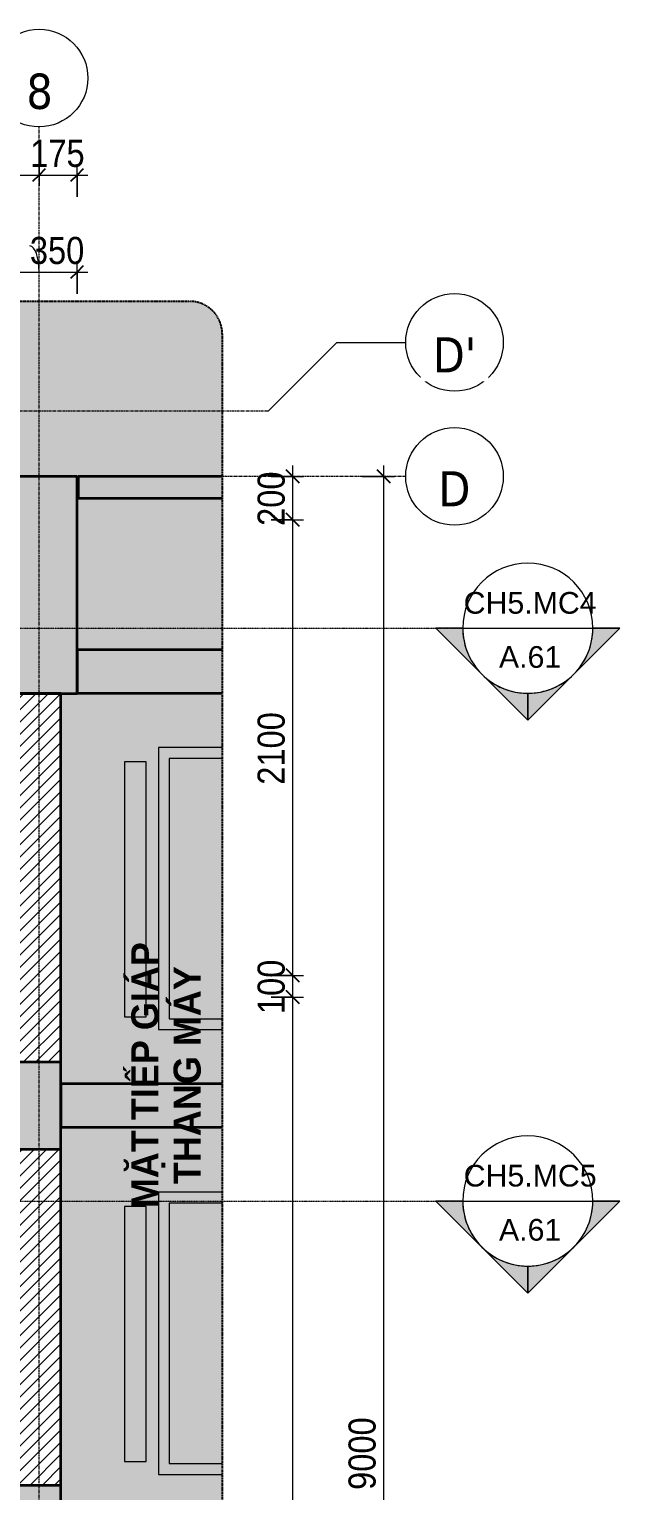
# Model space of a CAD drawing. Header units: millimetres. Extents: x 67190 to 250421, y 542 to 78637.
# Drawn here: x 77307 to 80031, y 28862 to 35598 of the extents above; entities that cross this region are included whole.
import ezdxf

# ---------------------------------------------------------------- set-up
doc = ezdxf.new("R2010")
doc.units = ezdxf.units.MM
for name, pattern in [('Dash - Tight', [4.5, 3, -1.5]), ('Dash Dot 3_16_', [7.9375, 4.7625, -1.5875, 0, -1.5875]), ('Grid Line', [22.225, 12.7, -3.175, 3.175, -3.175]), ('Hidden', [7.14375, 4.7625, -2.38125])]:
    doc.linetypes.add(name, pattern=pattern)
for name, color, linetype, lineweight in [('0-1', 7, 'Continuous', 5), ('A-ANNO-DIMS', 211, 'Continuous', 9), ('A-ANNO-DIMS-50', 211, 'Continuous', 9), ('A-DETL-GENF-3', 92, 'Dash - Tight', 18), ('A-DETL-GENF-4', 92, 'Hidden', 25), ('A-DETL-GENF-5', 9, 'Continuous', 18), ('A-DETL-MEDM', 33, 'Continuous', 35), ('A-DETL-THIN', 151, 'Continuous', 18), ('A-DOOR', 31, 'Continuous', 18), ('A-FLOR', 192, 'Continuous', 18), ('A-WALL-4', 113, 'Continuous', 35), ('A-WALL-PATT-2', 111, 'Continuous', 18), ('G-ANNO-SYMB', 111, 'Continuous', 9), ('G-ANNO-SYMB-1', 111, 'Dash Dot 3_16_', 18), ('G-ANNO-TEXT-1', 7, 'Continuous', 9), ('S-COLS', 52, 'Continuous', 18), ('S-GRID', 1, 'Continuous', 9), ('S-GRID-1', 1, 'Grid Line', 9), ('S-GRID-IDEN', 1, 'Continuous', 9)]:
    doc.layers.add(name, color=color, linetype=linetype, lineweight=lineweight)
doc.layers.add('A-DETL-GENF-2', color=7, linetype='Continuous', lineweight=18, transparency=0.2)
doc.styles.add('Arial', font='arial.ttf', dxfattribs={"height": 100})
doc.styles.add('Arial_B', font='arialbd.ttf', dxfattribs={"width": 0.95, "height": 125})
doc.styles.add('Tahoma_B', font='tahomabd.ttf', dxfattribs={"height": 162.5})
doc.styles.add('UTM Avo', font='', dxfattribs={"width": 0.9, "height": 125})
doc.styles.get('UTM Avo').set_extended_font_data('UTM Avo')
doc.dimstyles.new('1_Dim_chi_tiet_2_5', dxfattribs={"dimscale": 304.8, "dimtxt": 124.912619, "dimasz": 0.19685, "dimexe": 0.164042, "dimexo": 0.0625, "dimgap": 0.016404, "dimtad": 1, "dimdec": 0, "dimrnd": 5, "dimzin": 0, "dimdsep": 46, "dimtxsty": 'UTM Avo', "dimblk1": 'OBLIQUE', "dimblk2": 'OBLIQUE', "dimsah": 1, "dimcen": 0.09, "dimdle": 0.164042, "dimazin": 0, "dimtfac": 1, "dimtdec": 4, "dimtix": 1, "dimtmove": 0, "dimatfit": 3, "dimfxl": 0.328084, "dimfxlon": 1, "dimtvp": 1, "dimtolj": 1, "dimtzin": 0, "dimarcsym": 2})
doc.dimstyles.new('1_Dim_chi_tiet_2_5_1', dxfattribs={"dimscale": 304.8, "dimtxt": 124.912619, "dimasz": 0.19685, "dimexe": 0.164042, "dimexo": 0.0625, "dimgap": 0.016404, "dimtad": 1, "dimdec": 0, "dimrnd": 5, "dimzin": 0, "dimdsep": 46, "dimtxsty": 'UTM Avo', "dimblk1": 'OBLIQUE', "dimblk2": 'OBLIQUE', "dimsah": 1, "dimcen": 0.09, "dimdle": 0.164042, "dimazin": 0, "dimtfac": 1, "dimtdec": 4, "dimtix": 1, "dimtmove": 1, "dimatfit": 3, "dimfxl": 0.328084, "dimfxlon": 1, "dimtvp": 1, "dimtolj": 1, "dimtzin": 0, "dimarcsym": 2})
pattern_1 = [(45, (0, 0), (-28.284271, 28.284271), [])]

# ---------------------------------------------------------------- blocks, each defined once
blk = doc.blocks.new('NCV_TKTC_KET CAU_rvt-1-TKCS_CĂN HỘ LOẠI 5 - MẶT BẰNG')
at = {"layer": 'A-FLOR'}
blk.add_line((77452.6, 31137.4), (77452.6, 32536.9), dxfattribs=at)
at = {"layer": 'S-COLS'}
for p, q in [((77527.6, 33536.9), (77177.6, 33536.9)), ((77527.6, 32737.4), (77527.6, 33536.9)), ((77452.6, 32536.9), (77527.6, 32536.9)), ((77452.6, 30737.4), (77452.6, 30836.9)), ((77452.6, 30436.9), (77452.6, 30537.4)), ((77452.6, 28636.9), (77452.6, 28886.9))]:
    blk.add_line(p, q, dxfattribs=at)
blk = doc.blocks.new('Thang may HIEN - Dài x Rộng - 2200x1200-551375-TKCS_CĂN HỘ LOẠI 5 - MẶT BẰNG')
at = {"layer": 'A-DOOR'}
for p, q in [((-650, -2255.3), (-650, -2550)), ((-600, -2255.3), (-600, -2500)), ((600, -2500), (600, -2255.3)), ((650, -2550), (650, -2255.3)), ((-650, -2550), (650, -2550)), ((-600, -2500), (600, -2500)), ((590.8, -2605.4), (-584.2, -2605.4)), ((-584.2, -2605.4), (-584.2, -2705.4)), ((590.8, -2705.4), (590.8, -2605.4)), ((-584.2, -2705.4), (590.8, -2705.4))]:
    blk.add_line(p, q, dxfattribs=at)
blk = doc.blocks.new('BORDER VIEW - BORDER VIEW-2588524-TKCS_CĂN HỘ LOẠI 5 - MẶT BẰNG')
at = {"layer": 'A-DETL-GENF-4'}
for p, q in [((150, 11826.4), (9679.7, 11826.4)), ((9829.7, 11676.4), (9829.7, 150))]:
    blk.add_line(p, q, dxfattribs=at)
blk.add_arc((9679.7, 11676.4), 150, 0, 90, dxfattribs=at)
blk = doc.blocks.new('Grid - M_Grid Head - Circle-353313-TKCS_CĂN HỘ LOẠI 5 - MẶT BẰNG')
at = {"layer": 'S-GRID-IDEN'}
blk.add_circle((0, 0), 4.5, dxfattribs=at)
blk = doc.blocks.new('DIMBLOCK20-TKCS_CĂN HỘ LOẠI 5 - MẶT BẰNG')
at = {"layer": 'A-ANNO-DIMS-50'}
for p, q in [((69152.6, 35025.9), (69152.6, 34875.9)), ((69152.6, 34925.9), (69152.6, 35025.9)), ((77352.6, 35025.9), (77352.6, 34875.9)), ((77352.6, 34925.9), (77352.6, 35025.9)), ((69152.6, 34925.9), (77352.6, 34925.9))]:
    blk.add_line(p, q, dxfattribs=at)
at = {"layer": 'A-ANNO-DIMS-50', "lineweight": 25}
for p, q in [((69152.6, 34925.9), (69122.6, 34895.9)), ((69152.6, 34925.9), (69182.6, 34955.9)), ((77352.6, 34925.9), (77322.6, 34895.9)), ((77352.6, 34925.9), (77382.6, 34955.9))]:
    blk.add_line(p, q, dxfattribs=at)
at = {"layer": 'A-ANNO-DIMS-50', "color": 0, "insert": (73081.4, 35088.3), "char_height": 125, "width": 410.824, "attachment_point": 1, "line_spacing_factor": 1.110334, "style": 'UTM Avo'}
blk.add_mtext('8200', dxfattribs=at)
blk = doc.blocks.new('_Oblique')
at = {"color": 0, "linetype": 'ByBlock', "lineweight": -2}
blk.add_line((-0.5, -0.5), (0.5, 0.5), dxfattribs=at)
blk = doc.blocks.new('DIMBLOCK21-TKCS_CĂN HỘ LOẠI 5 - MẶT BẰNG')
at = {"layer": 'A-ANNO-DIMS-50'}
for p, q in [((77352.6, 35025.9), (77352.6, 34875.9)), ((77352.6, 34925.9), (77352.6, 35025.9)), ((77527.6, 34825.9), (77527.6, 34975.9)), ((77352.6, 34925.9), (77577.6, 34925.9)), ((77527.6, 34925.9), (77527.6, 34825.9))]:
    blk.add_line(p, q, dxfattribs=at)
at = {"layer": 'A-ANNO-DIMS-50', "lineweight": 25}
for p, q in [((77352.6, 34925.9), (77322.6, 34895.9)), ((77352.6, 34925.9), (77382.6, 34955.9)), ((77527.6, 34925.9), (77497.6, 34895.9)), ((77527.6, 34925.9), (77557.6, 34955.9))]:
    blk.add_line(p, q, dxfattribs=at)
at = {"layer": 'A-ANNO-DIMS-50', "color": 0, "insert": (77311.7, 35088.3), "char_height": 125, "width": 308.118, "attachment_point": 1, "line_spacing_factor": 1.110334, "style": 'UTM Avo'}
blk.add_mtext('175', dxfattribs=at)
blk = doc.blocks.new('DIMBLOCK28-TKCS_CĂN HỘ LOẠI 5 - MẶT BẰNG')
at = {"layer": 'A-ANNO-DIMS-50'}
for p, q in [((77177.6, 34378.3), (77177.6, 34528.3)), ((77527.6, 34378.3), (77527.6, 34528.3)), ((77177.6, 34478.3), (77577.6, 34478.3)), ((77177.6, 34478.3), (77177.6, 34378.3)), ((77527.6, 34478.3), (77527.6, 34378.3))]:
    blk.add_line(p, q, dxfattribs=at)
at = {"layer": 'A-ANNO-DIMS-50', "lineweight": 25}
for p, q in [((77177.6, 34478.3), (77207.6, 34508.3)), ((77527.6, 34478.3), (77557.6, 34508.3)), ((77177.6, 34478.3), (77147.6, 34448.3)), ((77527.6, 34478.3), (77497.6, 34448.3))]:
    blk.add_line(p, q, dxfattribs=at)
at = {"layer": 'A-ANNO-DIMS-50'}
blk.add_ellipse((77310.1, 34478.3), major_axis=(0, 120.7), ratio=0.351601, start_param=4.712389, end_param=6.283185, dxfattribs=at)
at = {"layer": 'A-ANNO-DIMS-50', "color": 0, "insert": (77310.1, 34640.7), "char_height": 125, "width": 308.118, "attachment_point": 1, "line_spacing_factor": 1.110334, "style": 'UTM Avo'}
blk.add_mtext('350', dxfattribs=at)
blk = doc.blocks.new('DIMBLOCK33-TKCS_CĂN HỘ LOẠI 5 - MẶT BẰNG')
at = {"layer": 'A-ANNO-DIMS-50', "lineweight": 25}
for p, q in [((78942, 33536.9), (78912, 33566.9)), ((78942, 33536.9), (78972, 33506.9)), ((78942, 24536.9), (78912, 24566.9)), ((78942, 24536.9), (78972, 24506.9))]:
    blk.add_line(p, q, dxfattribs=at)
at = {"layer": 'A-ANNO-DIMS-50'}
for p, q in [((78942, 24486.9), (78942, 33586.9)), ((78842, 33536.9), (78992, 33536.9)), ((78942, 33536.9), (78842, 33536.9)), ((78842, 24536.9), (78992, 24536.9)), ((78942, 24536.9), (78842, 24536.9))]:
    blk.add_line(p, q, dxfattribs=at)
at = {"layer": 'A-ANNO-DIMS-50', "color": 0, "insert": (78779.6, 28865.8), "char_height": 125, "width": 410.824, "attachment_point": 1, "rotation": 90, "line_spacing_factor": 1.110334, "style": 'UTM Avo'}
blk.add_mtext('9000', dxfattribs=at)
blk = doc.blocks.new('DIMBLOCK35-TKCS_CĂN HỘ LOẠI 5 - MẶT BẰNG')
at = {"layer": 'A-ANNO-DIMS-50'}
for p, q in [((78422.6, 31137.4), (78572.6, 31137.4)), ((78522.6, 31137.4), (78422.6, 31137.4)), ((78522.6, 24736.9), (78522.6, 31137.4)), ((78422.6, 24736.9), (78572.6, 24736.9)), ((78522.6, 24736.9), (78422.6, 24736.9))]:
    blk.add_line(p, q, dxfattribs=at)
at = {"layer": 'A-ANNO-DIMS-50', "lineweight": 25}
for p, q in [((78522.6, 31137.4), (78492.6, 31167.4)), ((78522.6, 31137.4), (78552.6, 31107.4)), ((78522.6, 24736.9), (78492.6, 24766.9)), ((78522.6, 24736.9), (78552.6, 24706.9))]:
    blk.add_line(p, q, dxfattribs=at)
at = {"layer": 'A-ANNO-DIMS-50', "color": 0, "insert": (78360.2, 27766), "char_height": 125, "width": 410.824, "attachment_point": 1, "rotation": 90, "line_spacing_factor": 1.110334, "style": 'UTM Avo'}
blk.add_mtext('6400', dxfattribs=at)
blk = doc.blocks.new('DIMBLOCK36-TKCS_CĂN HỘ LOẠI 5 - MẶT BẰNG')
at = {"layer": 'A-ANNO-DIMS-50', "lineweight": 25}
for p, q in [((78522.6, 31236.9), (78492.6, 31266.9)), ((78522.6, 31236.9), (78552.6, 31206.9)), ((78522.6, 31137.4), (78492.6, 31167.4)), ((78522.6, 31137.4), (78552.6, 31107.4))]:
    blk.add_line(p, q, dxfattribs=at)
at = {"layer": 'A-ANNO-DIMS-50'}
for p, q in [((78422.6, 31236.9), (78572.6, 31236.9)), ((78522.6, 31236.9), (78422.6, 31236.9)), ((78522.6, 31137.4), (78522.6, 31236.9)), ((78422.6, 31137.4), (78572.6, 31137.4)), ((78522.6, 31137.4), (78422.6, 31137.4))]:
    blk.add_line(p, q, dxfattribs=at)
at = {"layer": 'A-ANNO-DIMS-50', "color": 0, "insert": (78360.2, 31058.8), "char_height": 125, "width": 308.118, "attachment_point": 1, "rotation": 90, "line_spacing_factor": 1.110334, "style": 'UTM Avo'}
blk.add_mtext('100', dxfattribs=at)
blk = doc.blocks.new('DIMBLOCK37-TKCS_CĂN HỘ LOẠI 5 - MẶT BẰNG')
at = {"layer": 'A-ANNO-DIMS-50', "lineweight": 25}
for p, q in [((78522.6, 33336.9), (78492.6, 33366.9)), ((78522.6, 33336.9), (78552.6, 33306.9)), ((78522.6, 31236.9), (78492.6, 31266.9)), ((78522.6, 31236.9), (78552.6, 31206.9))]:
    blk.add_line(p, q, dxfattribs=at)
at = {"layer": 'A-ANNO-DIMS-50'}
for p, q in [((78422.6, 33336.9), (78572.6, 33336.9)), ((78522.6, 33336.9), (78422.6, 33336.9)), ((78522.6, 31236.9), (78522.6, 33336.9)), ((78422.6, 31236.9), (78572.6, 31236.9)), ((78522.6, 31236.9), (78422.6, 31236.9))]:
    blk.add_line(p, q, dxfattribs=at)
at = {"layer": 'A-ANNO-DIMS-50', "color": 0, "insert": (78360.2, 32115.7), "char_height": 125, "width": 410.824, "attachment_point": 1, "rotation": 90, "line_spacing_factor": 1.110334, "style": 'UTM Avo'}
blk.add_mtext('2100', dxfattribs=at)
blk = doc.blocks.new('DIMBLOCK38-TKCS_CĂN HỘ LOẠI 5 - MẶT BẰNG')
at = {"layer": 'A-ANNO-DIMS-50', "lineweight": 25}
for p, q in [((78522.6, 33536.9), (78492.6, 33566.9)), ((78522.6, 33536.9), (78552.6, 33506.9)), ((78522.6, 33336.9), (78492.6, 33366.9)), ((78522.6, 33336.9), (78552.6, 33306.9))]:
    blk.add_line(p, q, dxfattribs=at)
at = {"layer": 'A-ANNO-DIMS-50'}
for p, q in [((78522.6, 33336.9), (78522.6, 33586.9)), ((78422.6, 33536.9), (78572.6, 33536.9)), ((78522.6, 33536.9), (78422.6, 33536.9)), ((78422.6, 33336.9), (78572.6, 33336.9)), ((78522.6, 33336.9), (78422.6, 33336.9))]:
    blk.add_line(p, q, dxfattribs=at)
at = {"layer": 'A-ANNO-DIMS-50', "color": 0, "insert": (78360.2, 33308.6), "char_height": 125, "width": 308.118, "attachment_point": 1, "rotation": 90, "line_spacing_factor": 1.110334, "style": 'UTM Avo'}
blk.add_mtext('200', dxfattribs=at)
blk = doc.blocks.new('Section - M_Section Head - Filled-352373-TKCS_CĂN HỘ LOẠI 5 - MẶT BẰNG')
at = {"layer": 'G-ANNO-SYMB'}
h = blk.add_hatch(color=256, dxfattribs=at)
edge = h.paths.add_edge_path()
edge.add_line((-6, 8.49), (-6, 6))
edge.add_arc((-6, 0), 6, 90, 135)
edge.add_line((-10.24, 4.24), (-6, 8.49))
h = blk.add_hatch(color=256, dxfattribs=at)
edge = h.paths.add_edge_path()
edge.add_line((-6, 8.49), (-1.76, 4.24))
edge.add_arc((-6, 0), 6, 45, 90)
edge.add_line((-6, 6), (-6, 8.49))
h = blk.add_hatch(color=256, dxfattribs=at)
edge = h.paths.add_edge_path()
edge.add_line((-14.49, 0), (-10.24, 4.24))
edge.add_arc((-6, 0), 6, 135, 180)
edge.add_line((-12, 0), (-14.49, 0))
h = blk.add_hatch(color=256, dxfattribs=at)
edge = h.paths.add_edge_path()
edge.add_line((2.49, 0), (0, 0))
edge.add_arc((-6, 0), 6, 360, 405)
edge.add_line((-1.76, 4.24), (2.49, 0))
for p, q in [((-6, 8.49), (-14.49, 0)), ((-6, 8.49), (-10.24, 4.24)), ((-6, 8.49), (2.49, 0)), ((-6, 6), (-6, 8.49)), ((-6, 8.49), (-6, 6)), ((-1.76, 4.24), (-6, 8.49)), ((-10.24, 4.24), (-14.49, 0)), ((2.49, 0), (-1.76, 4.24)), ((-14.49, 0), (-12, 0)), ((0, 0), (2.49, 0)), ((-12, 0), (-14.49, 0)), ((0, 0), (2.49, 0))]:
    blk.add_line(p, q, dxfattribs=at)
for start, end in [(360, 180), (90, 135), (45, 90), (135, 180), (360, 45), (180, 360)]:
    blk.add_arc((-6, 0), 6, start, end, dxfattribs=at)

msp = doc.modelspace()

# ---------------------------------------------------------------- hatches: boundary and pattern name
at = {"layer": 'A-DETL-GENF-2'}
h = msp.add_hatch(color=256, dxfattribs=at)
h.paths.add_polyline_path([(68517.6, 22517.4), (78047.3, 22517.4), (78086.1, 22522.5), (78122.3, 22537.5), (78153.3, 22561.3), (78177.2, 22592.4), (78192.2, 22628.5), (78197.3, 22667.4), (78197.3, 34193.8), (78192.2, 34232.6), (78177.2, 34268.8), (78153.3, 34299.9), (78122.3, 34323.7), (78086.1, 34338.7), (78047.3, 34343.8), (68517.6, 34343.8), (68478.7, 34338.7), (68442.6, 34323.7), (68411.5, 34299.9), (68387.7, 34268.8), (68372.7, 34232.6), (68367.6, 34193.8), (68367.6, 22667.4), (68372.7, 22628.5), (68387.7, 22592.4), (68411.5, 22561.3), (68442.6, 22537.5), (68478.7, 22522.5)])
h.paths.add_polyline_path([(69252.6, 23335.3), (69052.6, 23335.3), (69052.6, 24536.9), (68952.6, 24537.4), (68952.6, 25536.9), (69052.6, 25536.9), (69052.6, 32235.3), (68977.6, 32235.3), (68977.6, 32236.9), (68927.6, 32236.9), (68927.8, 33537.4), (77527.6, 33536.9), (77527.6, 32536.9), (77452.6, 32536.9), (77452.6, 24536.9), (74627.6, 24536.9), (74627.3, 23336.9), (69252.6, 23336.9)])
h.paths.add_polyline_path([(77302.6, 23336.9), (77102.6, 23337.4), (77102.6, 23536.9), (77302.6, 23536.9), (77302.6, 23337.4)])
h.paths.add_polyline_path([(77950.7, 26746.5), (77938.2, 26748.2), (77926.6, 26753.1), (77916.4, 26761.3), (77908.5, 26772.4), (77904.3, 26783.3), (77902.8, 26795), (77904.5, 26807.4), (77909.4, 26819), (77917.2, 26828.9), (77928.7, 26837.2), (77939.6, 26841.4), (77951.3, 26842.8), (77951.3, 26839.7), (77938.8, 26837.9), (77927.2, 26832.6), (77919.4, 26826.7), (77912.2, 26817.4), (77907.4, 26805.5), (77906, 26795), (77907.8, 26782.5), (77913, 26770.9), (77919.4, 26762.7), (77928.2, 26755.8), (77939.1, 26751.3), (77950.7, 26749.5), (77950.7, 26748.2)])
at = {"layer": 'A-DETL-GENF-5'}
h = msp.add_hatch(dxfattribs=at)
h.set_pattern_fill('FP_2', color=256, style=0, pattern_type=2)
h.set_pattern_definition([(50, (0, 0), (364.3679, -31.8783), [38.1, -419.1]), (355, (0, 0), (-70.4859, 382.1133), [30.48, -335.28]), (100.451, (30.36, -2.66), (293.885, 350.2334), [32.38, -356.18]), (46.184, (0, 101.6), (542.1585, -84.0858), [57.15, -628.65]), (96.636, (45.2, 94.6), (474.805, 494.8554), [48.57, -534.27]), (351.184, (0, 101.6), (474.8102, 494.85), [45.72, -502.92]), (21, (50.8, 76.2), (303.2285, -204.5305), [38.1, -419.1]), (326, (50.8, 76.2), (123.6039, 368.376), [30.48, -335.28]), (71.451, (76.07, 59.16), (426.8341, 163.8427), [32.38, -356.18]), (37.5, (0, 0), (6.17665, 169.11015), [3.353, -327.863, 3.353, -337.007, -336.55]), (37.5, (0, 0), (6.17665, 169.11015), [-671.576, 3.353, -333.197]), (7.5, (0, 0), (133.63888, 200.3615), [3.353, -190.703, 3.353, -320.243, -128.27]), (7.5, (0, 0), (133.63888, 200.3615), [-517.652, 3.353, -124.917]), (327.5, (-113.28, 0), (271.18182, -11.45836), [3.353, -123.647, 3.353, -392.887, -525.78]), (327.5, (-113.28, 0), (271.18182, -11.45836), [-523.24, 3.353, -522.427]), (317.5, (-164.08, 0), (296.2585, 50.85285), [3.353, -161.747, 3.353, -259.791, -373.38]), (317.5, (-164.08, 0), (296.2585, 50.85285), [-428.244, 3.353, -370.027]), (45, (0, 0), (-125.7236, 125.7236), []), (45, (0, 190.5), (-125.7236, 125.7236), [])])
h.paths.add_polyline_path([(69052.6, 23335.3), (69252.6, 23335.3), (69252.5, 23536.9), (69052.6, 23536.9), (69052.6, 23336.9)])
h.paths.add_polyline_path([(74432.5, 23339), (74627.6, 23339), (74627.6, 23536.9), (74427.6, 23536.9), (74427.6, 23339)])
h.paths.add_polyline_path([(77452.6, 24536.9), (77452.6, 25536.9), (77077.6, 25536.9), (77077.6, 24536.9), (77452.6, 24536.9)])
h.paths.add_polyline_path([(72227.6, 24536.9), (72227.6, 24737.4), (72027.6, 24736.9), (72027.6, 24536.9), (72127.6, 24536.9)])
h.paths.add_polyline_path([(69252.6, 24537.4), (69352.6, 24537.4), (69352.6, 25536.9), (68952.6, 25536.9), (68952.6, 24537.4), (69052.6, 24537.4)])
h.paths.add_polyline_path([(74520, 24538.6), (74627.6, 24538.6), (74627.6, 24737.4), (74427.6, 24736.9), (74427.6, 24538.6)])
h.paths.add_polyline_path([(77452.6, 28386.9), (77452.6, 28886.9), (77252.6, 28886.9), (77252.6, 28386.9)])
h.paths.add_polyline_path([(74542.1, 28836.9), (74627.6, 28836.9), (74627.6, 29036.9), (74527.6, 29036.9), (74527.6, 28836.9)])
h.paths.add_polyline_path([(72027.6, 28836.9), (72127.6, 28836.9), (72127.6, 29036.9), (72027.6, 29036.9)])
h.paths.add_polyline_path([(69052.6, 28836.9), (69252.6, 28836.9), (69252.6, 29036.9), (69052.6, 29036.9)])
h.paths.add_polyline_path([(77452.6, 30436.9), (77452.6, 30836.9), (77252.6, 30836.9), (77252.6, 30436.9)])
h.paths.add_polyline_path([(73627.6, 31136.9), (73627.6, 31236.9), (73427.6, 31236.9), (73427.6, 31136.9)])
h.paths.add_polyline_path([(69377.6, 32236.9), (69377.6, 33537.4), (68927.6, 33536.9), (68927.6, 32236.9), (69252.6, 32236.9)])
h.paths.add_polyline_path([(77527.6, 32536.9), (77527.6, 33536.9), (77177.6, 33536.9), (77177.6, 32536.9), (77452.6, 32536.9)])
h.paths.add_polyline_path([(74056.9, 33336.9), (74252.9, 33336.9), (74252.9, 33536.9), (74052.9, 33536.9), (74052.9, 33336.9)])
at = {"layer": 'A-WALL-PATT-2'}
h = msp.add_hatch(dxfattribs=at)
h.set_pattern_fill('FP_1', color=256, style=0, pattern_type=2)
h.set_pattern_definition(pattern_1)
h.paths.add_polyline_path([(77252.6, 30836.9), (77452.6, 30836.9), (77452.6, 32536.9), (77252.6, 32536.9), (77252.6, 31136.9)])
h = msp.add_hatch(dxfattribs=at)
h.set_pattern_fill('FP_1', color=256, style=0, pattern_type=2)
h.set_pattern_definition(pattern_1)
h.paths.add_polyline_path([(77452.6, 28886.9), (77452.6, 30436.9), (77252.6, 30436.9), (77252.6, 28886.9)])

# ---------------------------------------------------------------- linework, layer by layer
at = {"layer": 'A-DETL-MEDM'}
for p, q in [((77527.6, 33536.9), (77177.6, 33536.9)), ((77527.6, 32536.9), (77527.6, 33536.9)), ((77177.6, 32536.9), (77527.6, 32536.9)), ((77452.6, 30836.9), (77252.6, 30836.9)), ((77452.6, 30436.9), (77452.6, 30836.9)), ((77252.6, 30436.9), (77452.6, 30436.9)), ((77452.6, 28886.9), (77252.6, 28886.9)), ((77452.6, 28386.9), (77452.6, 28886.9))]:
    msp.add_line(p, q, dxfattribs=at)
at = {"layer": 'A-DETL-THIN'}
for p, q in [((77452.6, 32536.9), (77452.6, 30836.9)), ((77452.6, 30436.9), (77452.6, 28886.9))]:
    msp.add_line(p, q, dxfattribs=at)
at = {"layer": 'A-FLOR'}
msp.add_line((77527.6, 33536.9), (77532.6, 33536.9), dxfattribs=at)
at = {"layer": 'A-WALL-4'}
for p, q in [((78197.3, 33536.9), (77532.6, 33536.9)), ((77532.6, 33536.9), (77532.6, 33436.9)), ((77532.6, 33436.9), (78197.3, 33436.9)), ((78197.3, 32737.4), (77527.6, 32737.4)), ((77527.6, 32737.4), (77527.6, 32537.4)), ((77452.6, 32536.9), (77252.6, 32536.9)), ((77452.6, 30836.9), (77452.6, 32536.9)), ((77527.8, 32537.4), (78197.3, 32537.4)), ((78197.3, 30737.4), (77452.6, 30737.4)), ((77452.6, 30737.4), (77452.6, 30537.4)), ((77452.6, 30537.4), (78197.3, 30537.4)), ((77452.6, 28886.9), (77452.6, 30436.9))]:
    msp.add_line(p, q, dxfattribs=at)
at = {"layer": 'G-ANNO-SYMB'}
for p, q in [((79306.4, 32837.4), (79906.4, 32837.4)), ((79306.4, 30197.4), (79906.4, 30197.4))]:
    msp.add_line(p, q, dxfattribs=at)
at = {"layer": 'G-ANNO-SYMB-1'}
for p, q in [((67458.2, 32837.4), (79306.4, 32837.4)), ((67458.2, 30197.4), (79306.4, 30197.4))]:
    msp.add_line(p, q, dxfattribs=at)
at = {"layer": 'S-GRID'}
for p, q in [((78408.5, 33836.9), (78726, 34154.4)), ((78726, 34154.4), (79043.5, 34154.4))]:
    msp.add_line(p, q, dxfattribs=at)
at = {"layer": 'S-GRID-1'}
for p, q in [((77352.6, 33897.8), (77352.6, 35147.8)), ((77352.6, 23073.3), (77352.6, 33897.8)), ((78408.5, 33836.9), (77158.5, 33836.9)), ((77793.5, 33536.9), (68889.8, 33536.9)), ((79043.5, 33536.9), (77793.5, 33536.9))]:
    msp.add_line(p, q, dxfattribs=at)

# ---------------------------------------------------------------- block references
at = {"layer": '0-1'}
msp.add_blockref('NCV_TKTC_KET CAU_rvt-1-TKCS_CĂN HỘ LOẠI 5 - MẶT BẰNG', (0, 0), dxfattribs=at)
at = {"layer": 'A-DETL-GENF-3'}
msp.add_blockref('BORDER VIEW - BORDER VIEW-2588524-TKCS_CĂN HỘ LOẠI 5 - MẶT BẰNG', (68367.6, 22517.4), dxfattribs=at)
at = {"layer": 'A-DOOR', "rotation": 270}
for p in [(80452.6, 31637.4), (80452.6, 29587.4)]:
    msp.add_blockref('Thang may HIEN - Dài x Rộng - 2200x1200-551375-TKCS_CĂN HỘ LOẠI 5 - MẶT BẰNG', p, dxfattribs=at)
at = {"layer": 'G-ANNO-SYMB', "xscale": 49.99999999999998, "yscale": 49.99999999999998, "zscale": 49.99999999999998, "rotation": 180}
for p in [(79306.4, 32837.4), (79306.4, 30197.4)]:
    msp.add_blockref('Section - M_Section Head - Filled-352373-TKCS_CĂN HỘ LOẠI 5 - MẶT BẰNG', p, dxfattribs=at)
at = {"layer": 'S-GRID-IDEN', "xscale": 49.99999999999998, "yscale": 49.99999999999998, "zscale": 49.99999999999998}
msp.add_blockref('Grid - M_Grid Head - Circle-353313-TKCS_CĂN HỘ LOẠI 5 - MẶT BẰNG', (77352.6, 35372.8), dxfattribs=at)
at = {"layer": 'S-GRID-IDEN', "xscale": 49.99999999999998, "yscale": 49.99999999999998, "zscale": 49.99999999999998, "rotation": 89.99999999999984}
for p in [(79268.5, 34154.4), (79268.5, 33536.9)]:
    msp.add_blockref('Grid - M_Grid Head - Circle-353313-TKCS_CĂN HỘ LOẠI 5 - MẶT BẰNG', p, dxfattribs=at)

# ---------------------------------------------------------------- texts
at = {"layer": 'G-ANNO-SYMB', "char_height": 100, "attachment_point": 5, "line_spacing_factor": 0.936439, "style": 'Arial'}
for s, insert, width in [('\\pt635,1270,1905,2540,3175,3810,4445,5080,5715,6350,6985,7620,8255,8890,9525,10160,10795,11430,12065,12700,13335,13970,14605,15240,15875,16510,17145,17780,18415,19050,19685,20320;CH5.MC4', (79617.3, 32953.4), 625), ('\\pt635,1270,1905,2540,3175,3810,4445,5080,5715,6350,6985,7620,8255,8890,9525,10160,10795,11430,12065,12700,13335,13970,14605,15240,15875,16510,17145,17780,18415,19050,19685,20320;A.61', (79617, 32704), 297.5), ('\\pt635,1270,1905,2540,3175,3810,4445,5080,5715,6350,6985,7620,8255,8890,9525,10160,10795,11430,12065,12700,13335,13970,14605,15240,15875,16510,17145,17780,18415,19050,19685,20320;CH5.MC5', (79617.3, 30313.4), 625), ('\\pt635,1270,1905,2540,3175,3810,4445,5080,5715,6350,6985,7620,8255,8890,9525,10160,10795,11430,12065,12700,13335,13970,14605,15240,15875,16510,17145,17780,18415,19050,19685,20320;A.61', (79617, 30064), 297.5)]:
    msp.add_mtext(s, dxfattribs=dict(at, insert=insert, width=width))
at = {"layer": 'G-ANNO-TEXT-1', "insert": (77938.8, 30777.4), "char_height": 125, "width": 1423.575, "attachment_point": 5, "rotation": 90, "line_spacing_factor": 0.936439, "style": 'Arial_B'}
msp.add_mtext('\\pt570,1140,1710,2280,2850,3420,3990,4560,5130,5700,6270,6840,7410,7980,8550,9120,9690,10260,10830,11400,11970,12540,13110,13680,14250,14820,15390,15960,16530,17100,17670,18240;MẶT TIẾP GIÁP\\PTHANG MÁY', dxfattribs=at)

# ---------------------------------------------------------------- dimensions: what is measured, and where the dimension line sits
at = {"layer": 'A-ANNO-DIMS'}
for base, p1, p2, override, picture, middle in [((77352.6, 34925.9), (69152.6, 35025.9), (77352.6, 35025.9), {"dimpost": '<>', "dimfxl": 8200}, 'DIMBLOCK20-TKCS_CĂN HỘ LOẠI 5 - MẶT BẰNG', (73252.6, 34995.6)), ((77527.6, 34925.9), (77352.6, 35025.9), (77527.6, 34825.9), {"dimpost": '<>', "dimfxl": 265.753645}, 'DIMBLOCK21-TKCS_CĂN HỘ LOẠI 5 - MẶT BẰNG', (77440.1, 34994.6))]:
    dim = msp.add_linear_dim(base=base, p1=p1, p2=p2, dimstyle='1_Dim_chi_tiet_2_5', override=override, dxfattribs=at)
    dim.commit()
    dim.dimension.update_dxf_attribs({"geometry": picture, "text_midpoint": middle})
dim = msp.add_linear_dim(base=(77527.6, 34478.3), p1=(77177.6, 34378.3), p2=(77527.6, 34378.3), dimstyle='1_Dim_chi_tiet_2_5_1', override={"dimpost": '<>', "dimfxl": 350}, dxfattribs=at)
dim.commit()
dim.dimension.update_dxf_attribs({"geometry": 'DIMBLOCK28-TKCS_CĂN HỘ LOẠI 5 - MẶT BẰNG', "text_midpoint": (77464.2, 34557.3), "dimtype": 160})
for base, p1, p2, override, picture, middle in [((78522.6, 33536.9), (78422.6, 33336.9), (78422.6, 33536.9), {"dimpost": '<>', "dimfxl": 200}, 'DIMBLOCK38-TKCS_CĂN HỘ LOẠI 5 - MẶT BẰNG', (78452.9, 33436.9)), ((78942, 33536.9), (78842, 24536.9), (78842, 33536.9), {"dimpost": '<>', "dimfxl": 9000}, 'DIMBLOCK33-TKCS_CĂN HỘ LOẠI 5 - MẶT BẰNG', (78872.3, 29036.9)), ((78522.6, 33336.9), (78422.6, 31236.9), (78422.6, 33336.9), {"dimpost": '<>', "dimfxl": 2100.026822}, 'DIMBLOCK37-TKCS_CĂN HỘ LOẠI 5 - MẶT BẰNG', (78452.9, 32286.9)), ((78522.6182, 31236.9092), (78422.6182, 31137.3629), (78422.6182, 31236.9092), {"dimpost": '<>', "dimfxl": 99.546355}, 'DIMBLOCK36-TKCS_CĂN HỘ LOẠI 5 - MẶT BẰNG', (78452.9332, 31187.136)), ((78522.6182, 31137.3629), (78422.6182, 24736.936), (78422.6182, 31137.3629), {"dimpost": '<>', "dimfxl": 6400.426822}, 'DIMBLOCK35-TKCS_CĂN HỘ LOẠI 5 - MẶT BẰNG', (78452.9332, 27937.1494))]:
    dim = msp.add_linear_dim(base=base, p1=p1, p2=p2, angle=90, dimstyle='1_Dim_chi_tiet_2_5', override=override, dxfattribs=at)
    dim.commit()
    dim.dimension.update_dxf_attribs({"geometry": picture, "text_midpoint": middle})

# ---------------------------------------------------------------- next in the draw order: texts
at = {"layer": 'S-GRID-IDEN', "char_height": 162.5, "attachment_point": 5, "line_spacing_factor": 0.996129, "style": 'Tahoma_B', "bg_fill": 3, "box_fill_scale": 1.25, "bg_fill_color": 256, "bg_fill_true_color": 13158600, "bg_fill_transparency": 0}
for s, insert, width in [('\\pt634.99962,1269.99925,1905.0005,2540.00013,3174.99975,3809.99937,4445.00062,5080.00025,5714.99987,6349.9995,6985.00075,7620.00037,8255,8889.99962,9524.99925,10160.0005,10795.00013,11429.99975,12064.99938,12700.00063,13335.00025,13969.99988,14604.9995,15240.00075,15875.00038,16510,17144.99963,17779.99925,18415.0005,19050.00013,19684.99975,20319.99938;8', (77354.9, 35310.4), 145.5), ("\\pt634.99962,1269.99925,1905.0005,2540.00013,3174.99975,3809.99937,4445.00062,5080.00025,5714.99987,6349.9995,6985.00075,7620.00037,8255,8889.99962,9524.99925,10160.0005,10795.00013,11429.99975,12064.99938,12700.00063,13335.00025,13969.99988,14604.9995,15240.00075,15875.00038,16510,17144.99963,17779.99925,18415.0005,19050.00013,19684.99975,20319.99938;D'", (79268.3, 34097.2), 231.5), ('\\pt634.99962,1269.99925,1905.0005,2540.00013,3174.99975,3809.99937,4445.00062,5080.00025,5714.99987,6349.9995,6985.00075,7620.00037,8255,8889.99962,9524.99925,10160.0005,10795.00013,11429.99975,12064.99938,12700.00063,13335.00025,13969.99988,14604.9995,15240.00075,15875.00038,16510,17144.99963,17779.99925,18415.0005,19050.00013,19684.99975,20319.99938;D', (79268, 33479.7), 172)]:
    msp.add_mtext(s, dxfattribs=dict(at, insert=insert, width=width))

doc.saveas('drawing.dxf')
